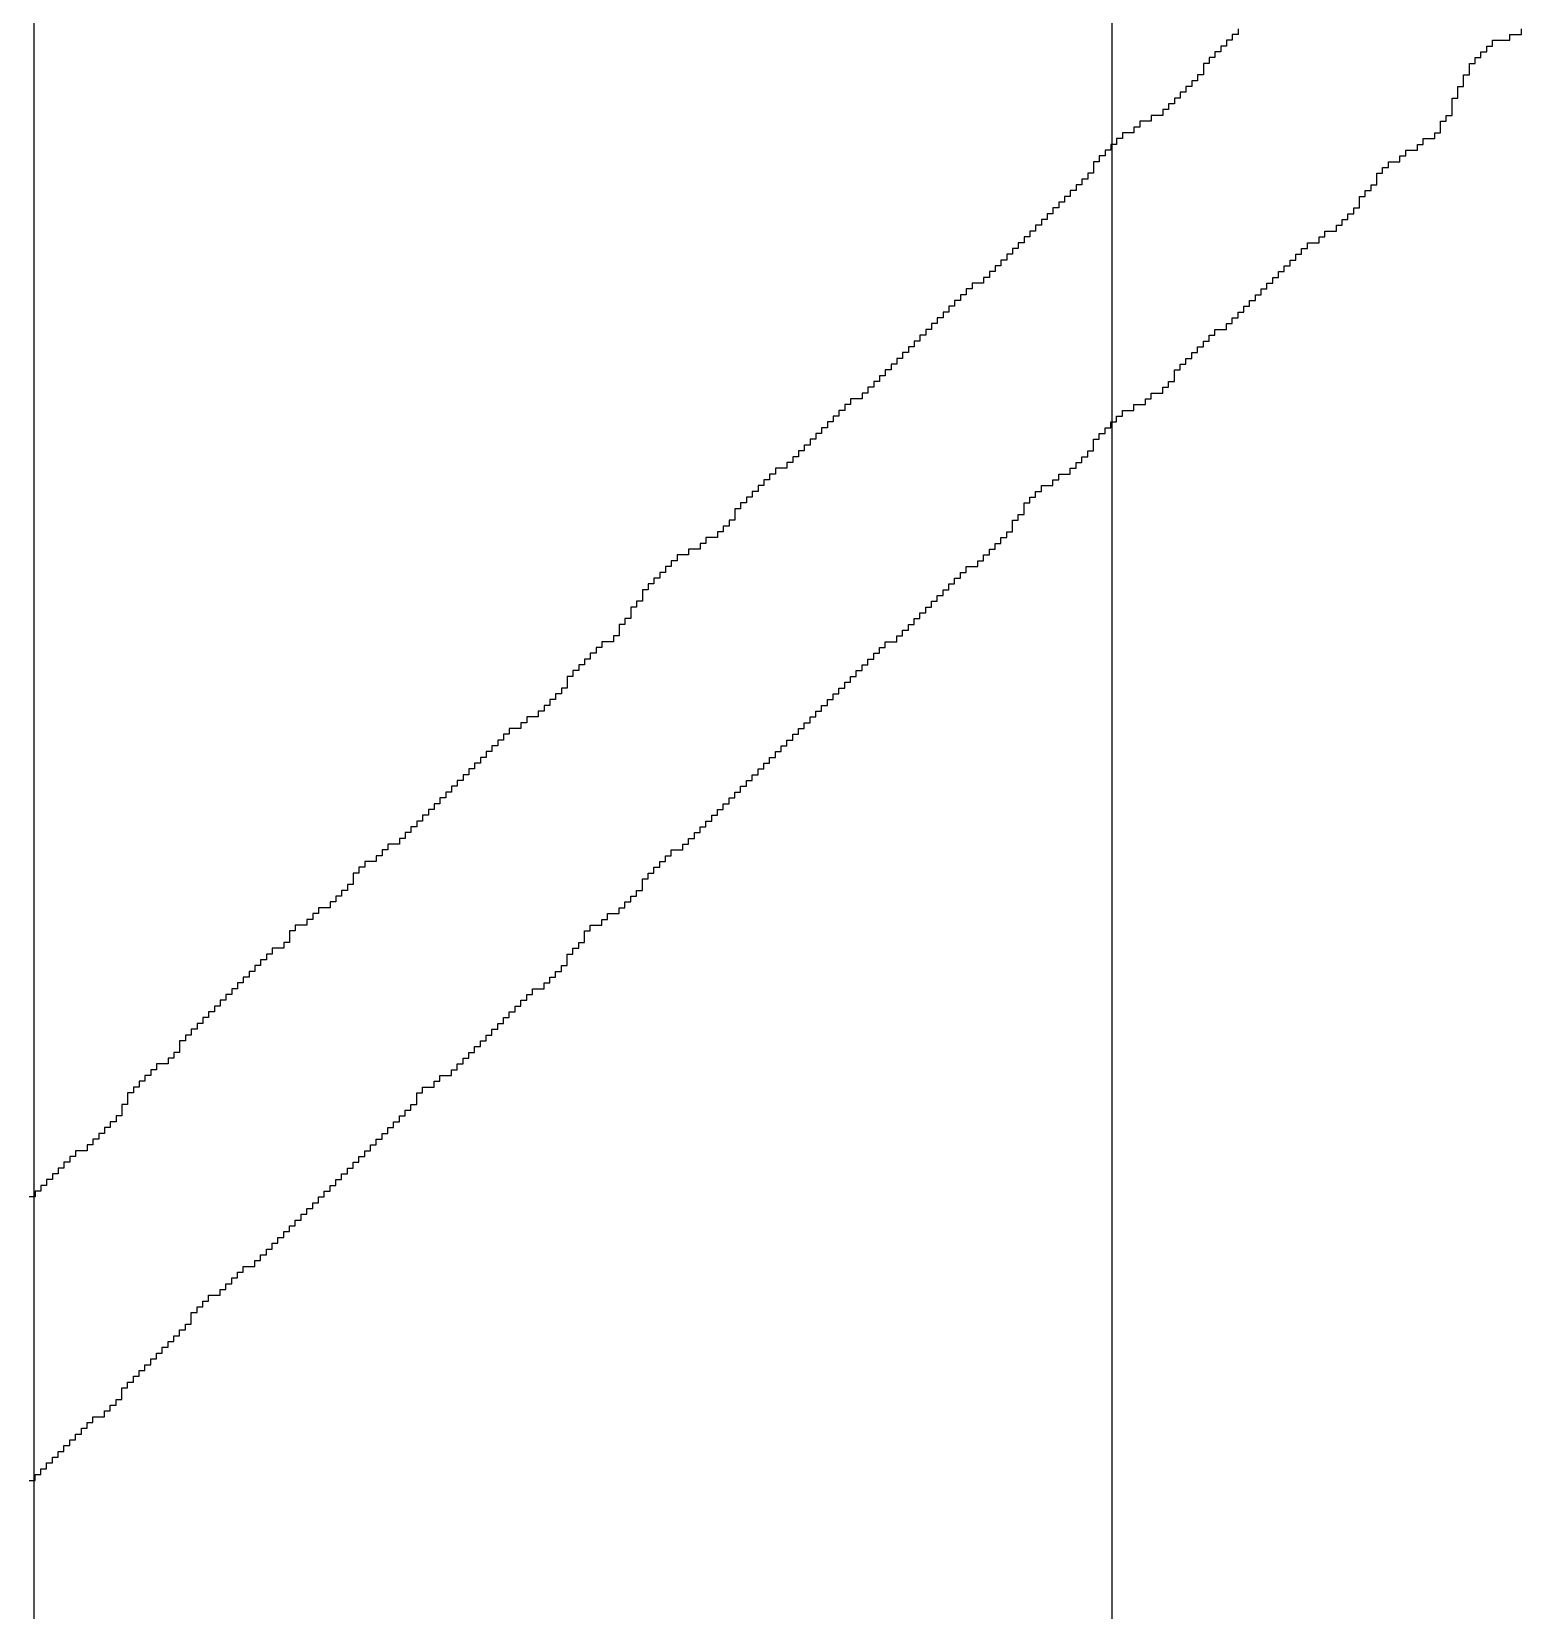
# Model space of a CAD drawing. Header units: millimetres. Extents: x 9.6 to 105, y 7.6 to 66.9.
# Drawn here: x 89.5336 to 89.8857, y 23.7922 to 24.1654 of the extents above; entities that cross this region are included whole.
import ezdxf

# ---------------------------------------------------------------- set-up
doc = ezdxf.new("R2010")
doc.units = ezdxf.units.MM
doc.layers.add('BottomOverlay', color=54, linetype='Continuous')
doc.layers.add('TopLayer', color=1, linetype='Continuous')

msp = doc.modelspace()

# ---------------------------------------------------------------- linework, layer by layer
at = {"layer": 'BottomOverlay'}
for p, q in [((89.81872, 24.1647), (89.81735, 24.1647)), ((89.81735, 24.1647), (89.81735, 24.16334)), ((89.81872, 24.16607), (89.81872, 24.1647)), ((89.88297, 24.16334), (89.88297, 24.1647)), ((89.88297, 24.1647), (89.8857, 24.1647)), ((89.8857, 24.1647), (89.8857, 24.16607)), ((89.81462, 24.1606), (89.81325, 24.1606)), ((89.81325, 24.1606), (89.81325, 24.15924)), ((89.81599, 24.16197), (89.81462, 24.16197)), ((89.81462, 24.16197), (89.81462, 24.1606)), ((89.81735, 24.16334), (89.81599, 24.16334)), ((89.81599, 24.16334), (89.81599, 24.16197)), ((89.87613, 24.15924), (89.87613, 24.1606)), ((89.87613, 24.1606), (89.8775, 24.1606)), ((89.8775, 24.1606), (89.8775, 24.16197)), ((89.8775, 24.16197), (89.87887, 24.16197)), ((89.87887, 24.16197), (89.87887, 24.16334)), ((89.87887, 24.16334), (89.88297, 24.16334)), ((89.81189, 24.15787), (89.81052, 24.15787)), ((89.81052, 24.15787), (89.81052, 24.1565)), ((89.81052, 24.1565), (89.81052, 24.15514)), ((89.81325, 24.15924), (89.81189, 24.15924)), ((89.81189, 24.15924), (89.81189, 24.15787)), ((89.8734, 24.1565), (89.8734, 24.15787)), ((89.8734, 24.15787), (89.87477, 24.15787)), ((89.8734, 24.15514), (89.8734, 24.1565)), ((89.87477, 24.15787), (89.87477, 24.15924)), ((89.87477, 24.15924), (89.87613, 24.15924)), ((89.80915, 24.15377), (89.80778, 24.15377)), ((89.80778, 24.15377), (89.80778, 24.1524)), ((89.81052, 24.15514), (89.80915, 24.15514)), ((89.80915, 24.15514), (89.80915, 24.15377)), ((89.87204, 24.15377), (89.87204, 24.15514)), ((89.87204, 24.15514), (89.8734, 24.15514)), ((89.87204, 24.1524), (89.87204, 24.15377)), ((89.80505, 24.14967), (89.80368, 24.14967)), ((89.80368, 24.14967), (89.80368, 24.1483)), ((89.80642, 24.15103), (89.80505, 24.15103)), ((89.80505, 24.15103), (89.80505, 24.14967)), ((89.80778, 24.1524), (89.80642, 24.1524)), ((89.80642, 24.1524), (89.80642, 24.15103)), ((89.8693, 24.1483), (89.8693, 24.14967)), ((89.8693, 24.14967), (89.87067, 24.14967)), ((89.87067, 24.15103), (89.87067, 24.1524)), ((89.87067, 24.1524), (89.87204, 24.1524)), ((89.87067, 24.14967), (89.87067, 24.15103)), ((89.80095, 24.14557), (89.79822, 24.14557)), ((89.79822, 24.14557), (89.79822, 24.1442)), ((89.80232, 24.14693), (89.80095, 24.14693)), ((89.80095, 24.14693), (89.80095, 24.14557)), ((89.80368, 24.1483), (89.80232, 24.1483)), ((89.80232, 24.1483), (89.80232, 24.14693)), ((89.86793, 24.1442), (89.86793, 24.14557)), ((89.86793, 24.14557), (89.8693, 24.14557)), ((89.8693, 24.14693), (89.8693, 24.1483)), ((89.8693, 24.14557), (89.8693, 24.14693)), ((89.79411, 24.14147), (89.79138, 24.14147)), ((89.79138, 24.14147), (89.79138, 24.1401)), ((89.79548, 24.14283), (89.79411, 24.14283)), ((89.79411, 24.14283), (89.79411, 24.14147)), ((89.79822, 24.1442), (89.79548, 24.1442)), ((89.79548, 24.1442), (89.79548, 24.14283)), ((89.8652, 24.1401), (89.8652, 24.14147)), ((89.8652, 24.14147), (89.86657, 24.14147)), ((89.86657, 24.14283), (89.86657, 24.1442)), ((89.86657, 24.1442), (89.86793, 24.1442)), ((89.86657, 24.14147), (89.86657, 24.14283)), ((89.79001, 24.13873), (89.78865, 24.13873)), ((89.78865, 24.13873), (89.78865, 24.13736)), ((89.79138, 24.1401), (89.79001, 24.1401)), ((89.79001, 24.1401), (89.79001, 24.13873)), ((89.8611, 24.13736), (89.8611, 24.13873)), ((89.8611, 24.13873), (89.86246, 24.13873)), ((89.86246, 24.13873), (89.86246, 24.1401)), ((89.86246, 24.1401), (89.8652, 24.1401)), ((89.78591, 24.13463), (89.78454, 24.13463)), ((89.78454, 24.13463), (89.78454, 24.13326)), ((89.78728, 24.136), (89.78591, 24.136)), ((89.78591, 24.136), (89.78591, 24.13463)), ((89.78865, 24.13736), (89.78728, 24.13736)), ((89.78728, 24.13736), (89.78728, 24.136)), ((89.85426, 24.13326), (89.85426, 24.13463)), ((89.85426, 24.13463), (89.857, 24.13463)), ((89.857, 24.13463), (89.857, 24.136)), ((89.857, 24.136), (89.85836, 24.136)), ((89.85836, 24.136), (89.85836, 24.13736)), ((89.85836, 24.13736), (89.8611, 24.13736)), ((89.78318, 24.13053), (89.78181, 24.13053)), ((89.78181, 24.13053), (89.78181, 24.12916)), ((89.78454, 24.13189), (89.78318, 24.13189)), ((89.78318, 24.13189), (89.78318, 24.13053)), ((89.78454, 24.13326), (89.78454, 24.13189)), ((89.85153, 24.13053), (89.85153, 24.13189)), ((89.85153, 24.13189), (89.8529, 24.13189)), ((89.85153, 24.12916), (89.85153, 24.13053)), ((89.8529, 24.13189), (89.8529, 24.13326)), ((89.8529, 24.13326), (89.85426, 24.13326)), ((89.77908, 24.12643), (89.77771, 24.12643)), ((89.77771, 24.12643), (89.77771, 24.12506)), ((89.78045, 24.1278), (89.77908, 24.1278)), ((89.77908, 24.1278), (89.77908, 24.12643)), ((89.78181, 24.12916), (89.78045, 24.12916)), ((89.78045, 24.12916), (89.78045, 24.1278)), ((89.84743, 24.12506), (89.84743, 24.12643)), ((89.84743, 24.12643), (89.84879, 24.12643)), ((89.84879, 24.12643), (89.84879, 24.1278)), ((89.84879, 24.1278), (89.85016, 24.1278)), ((89.85016, 24.1278), (89.85016, 24.12916)), ((89.85016, 24.12916), (89.85153, 24.12916)), ((89.77634, 24.12369), (89.77498, 24.12369)), ((89.77498, 24.12369), (89.77498, 24.12233)), ((89.77771, 24.12506), (89.77634, 24.12506)), ((89.77634, 24.12506), (89.77634, 24.12369)), ((89.84606, 24.12233), (89.84606, 24.12369)), ((89.84606, 24.12369), (89.84743, 24.12369)), ((89.84743, 24.12369), (89.84743, 24.12506)), ((89.77224, 24.11959), (89.77087, 24.11959)), ((89.77087, 24.11959), (89.77087, 24.11822)), ((89.77361, 24.12096), (89.77224, 24.12096)), ((89.77224, 24.12096), (89.77224, 24.11959)), ((89.77498, 24.12233), (89.77361, 24.12233)), ((89.77361, 24.12233), (89.77361, 24.12096)), ((89.84196, 24.11822), (89.84196, 24.11959)), ((89.84196, 24.11959), (89.84333, 24.11959)), ((89.84333, 24.11959), (89.84333, 24.12096)), ((89.84333, 24.12096), (89.84469, 24.12096)), ((89.84469, 24.12096), (89.84469, 24.12233)), ((89.84469, 24.12233), (89.84606, 24.12233)), ((89.76814, 24.11549), (89.76677, 24.11549)), ((89.76677, 24.11549), (89.76677, 24.11413)), ((89.76951, 24.11686), (89.76814, 24.11686)), ((89.76814, 24.11686), (89.76814, 24.11549)), ((89.77087, 24.11822), (89.76951, 24.11822)), ((89.76951, 24.11822), (89.76951, 24.11686)), ((89.83512, 24.11413), (89.83512, 24.11549)), ((89.83512, 24.11549), (89.83786, 24.11549)), ((89.83786, 24.11549), (89.83786, 24.11686)), ((89.83786, 24.11686), (89.83923, 24.11686)), ((89.83923, 24.11686), (89.83923, 24.11822)), ((89.83923, 24.11822), (89.84196, 24.11822)), ((89.76541, 24.11276), (89.76404, 24.11276)), ((89.76404, 24.11276), (89.76404, 24.11139)), ((89.76677, 24.11413), (89.76541, 24.11413)), ((89.76541, 24.11413), (89.76541, 24.11276)), ((89.83239, 24.11139), (89.83239, 24.11276)), ((89.83239, 24.11276), (89.83376, 24.11276)), ((89.83376, 24.11276), (89.83376, 24.11413)), ((89.83376, 24.11413), (89.83512, 24.11413)), ((89.76131, 24.10866), (89.75994, 24.10866)), ((89.75994, 24.10866), (89.75994, 24.10729)), ((89.76267, 24.11002), (89.76131, 24.11002)), ((89.76131, 24.11002), (89.76131, 24.10866)), ((89.76404, 24.11139), (89.76267, 24.11139)), ((89.76267, 24.11139), (89.76267, 24.11002)), ((89.82829, 24.10729), (89.82829, 24.10866)), ((89.82829, 24.10866), (89.82966, 24.10866)), ((89.82966, 24.10866), (89.82966, 24.11002)), ((89.82966, 24.11002), (89.83102, 24.11002)), ((89.83102, 24.11002), (89.83102, 24.11139)), ((89.83102, 24.11139), (89.83239, 24.11139)), ((89.75584, 24.10455), (89.75447, 24.10455)), ((89.75447, 24.10455), (89.75447, 24.10319)), ((89.75857, 24.10592), (89.75584, 24.10592)), ((89.75584, 24.10592), (89.75584, 24.10455)), ((89.75994, 24.10729), (89.75857, 24.10729)), ((89.75857, 24.10729), (89.75857, 24.10592)), ((89.82419, 24.10319), (89.82419, 24.10455)), ((89.82419, 24.10455), (89.82556, 24.10455)), ((89.82556, 24.10455), (89.82556, 24.10592)), ((89.82556, 24.10592), (89.82692, 24.10592)), ((89.82692, 24.10592), (89.82692, 24.10729)), ((89.82692, 24.10729), (89.82829, 24.10729)), ((89.75174, 24.10045), (89.75037, 24.10045)), ((89.75037, 24.10045), (89.75037, 24.09909)), ((89.7531, 24.10182), (89.75174, 24.10182)), ((89.75174, 24.10182), (89.75174, 24.10045)), ((89.75447, 24.10319), (89.7531, 24.10319)), ((89.7531, 24.10319), (89.7531, 24.10182)), ((89.82009, 24.09909), (89.82009, 24.10045)), ((89.82009, 24.10045), (89.82145, 24.10045)), ((89.82145, 24.10045), (89.82145, 24.10182)), ((89.82145, 24.10182), (89.82282, 24.10182)), ((89.82282, 24.10182), (89.82282, 24.10319)), ((89.82282, 24.10319), (89.82419, 24.10319)), ((89.749, 24.09772), (89.74764, 24.09772)), ((89.74764, 24.09772), (89.74764, 24.09635)), ((89.75037, 24.09909), (89.749, 24.09909)), ((89.749, 24.09909), (89.749, 24.09772)), ((89.81735, 24.09635), (89.81735, 24.09772)), ((89.81735, 24.09772), (89.81872, 24.09772)), ((89.81872, 24.09772), (89.81872, 24.09909)), ((89.81872, 24.09909), (89.82009, 24.09909)), ((89.7449, 24.09362), (89.74353, 24.09362)), ((89.74353, 24.09362), (89.74353, 24.09225)), ((89.74627, 24.09499), (89.7449, 24.09499)), ((89.7449, 24.09499), (89.7449, 24.09362)), ((89.74764, 24.09635), (89.74627, 24.09635)), ((89.74627, 24.09635), (89.74627, 24.09499)), ((89.81189, 24.09225), (89.81189, 24.09362)), ((89.81189, 24.09362), (89.81325, 24.09362)), ((89.81325, 24.09362), (89.81325, 24.09499)), ((89.81325, 24.09499), (89.81599, 24.09499)), ((89.81599, 24.09499), (89.81599, 24.09635)), ((89.81599, 24.09635), (89.81735, 24.09635)), ((89.7408, 24.08952), (89.73943, 24.08952)), ((89.73943, 24.08952), (89.73943, 24.08815)), ((89.74217, 24.09089), (89.7408, 24.09089)), ((89.7408, 24.09089), (89.7408, 24.08952)), ((89.74353, 24.09225), (89.74217, 24.09225)), ((89.74217, 24.09225), (89.74217, 24.09089)), ((89.80778, 24.08815), (89.80778, 24.08952)), ((89.80778, 24.08952), (89.80915, 24.08952)), ((89.80915, 24.08952), (89.80915, 24.09089)), ((89.80915, 24.09089), (89.81052, 24.09089)), ((89.81052, 24.09089), (89.81052, 24.09225)), ((89.81052, 24.09225), (89.81189, 24.09225)), ((89.7367, 24.08542), (89.73533, 24.08542)), ((89.73533, 24.08542), (89.73533, 24.08405)), ((89.73807, 24.08678), (89.7367, 24.08678)), ((89.7367, 24.08678), (89.7367, 24.08542)), ((89.73943, 24.08815), (89.73807, 24.08815)), ((89.73807, 24.08815), (89.73807, 24.08678)), ((89.80368, 24.08405), (89.80368, 24.08542)), ((89.80368, 24.08542), (89.80505, 24.08542)), ((89.80505, 24.08542), (89.80505, 24.08678)), ((89.80505, 24.08678), (89.80642, 24.08678)), ((89.80642, 24.08678), (89.80642, 24.08815)), ((89.80642, 24.08815), (89.80778, 24.08815)), ((89.73397, 24.08268), (89.7326, 24.08268)), ((89.7326, 24.08268), (89.7326, 24.08132)), ((89.73533, 24.08405), (89.73397, 24.08405)), ((89.73397, 24.08405), (89.73397, 24.08268)), ((89.80232, 24.08132), (89.80232, 24.08268)), ((89.80232, 24.08268), (89.80368, 24.08268)), ((89.80368, 24.08268), (89.80368, 24.08405)), ((89.72986, 24.07858), (89.72713, 24.07858)), ((89.72713, 24.07858), (89.72713, 24.07722)), ((89.73123, 24.07995), (89.72986, 24.07995)), ((89.72986, 24.07995), (89.72986, 24.07858)), ((89.7326, 24.08132), (89.73123, 24.08132)), ((89.73123, 24.08132), (89.73123, 24.07995)), ((89.79685, 24.07722), (89.79685, 24.07858)), ((89.79685, 24.07858), (89.79822, 24.07858)), ((89.79822, 24.07858), (89.79822, 24.07995)), ((89.79822, 24.07995), (89.80095, 24.07995)), ((89.80095, 24.07995), (89.80095, 24.08132)), ((89.80095, 24.08132), (89.80232, 24.08132)), ((89.7244, 24.07448), (89.72303, 24.07448)), ((89.72303, 24.07448), (89.72303, 24.07311)), ((89.72576, 24.07585), (89.7244, 24.07585)), ((89.7244, 24.07585), (89.7244, 24.07448)), ((89.72713, 24.07722), (89.72576, 24.07722)), ((89.72576, 24.07722), (89.72576, 24.07585)), ((89.79001, 24.07311), (89.79001, 24.07448)), ((89.79001, 24.07448), (89.79138, 24.07448)), ((89.79138, 24.07448), (89.79138, 24.07585)), ((89.79138, 24.07585), (89.79411, 24.07585)), ((89.79411, 24.07585), (89.79411, 24.07722)), ((89.79411, 24.07722), (89.79685, 24.07722)), ((89.72166, 24.07175), (89.7203, 24.07175)), ((89.7203, 24.07175), (89.7203, 24.07038)), ((89.72303, 24.07311), (89.72166, 24.07311)), ((89.72166, 24.07311), (89.72166, 24.07175)), ((89.78728, 24.07038), (89.78728, 24.07175)), ((89.78728, 24.07175), (89.78865, 24.07175)), ((89.78865, 24.07175), (89.78865, 24.07311)), ((89.78865, 24.07311), (89.79001, 24.07311)), ((89.71756, 24.06765), (89.71619, 24.06765)), ((89.71619, 24.06765), (89.71619, 24.06628)), ((89.71893, 24.06901), (89.71756, 24.06901)), ((89.71756, 24.06901), (89.71756, 24.06765)), ((89.7203, 24.07038), (89.71893, 24.07038)), ((89.71893, 24.07038), (89.71893, 24.06901)), ((89.78454, 24.06765), (89.78454, 24.06901)), ((89.78454, 24.06901), (89.78591, 24.06901)), ((89.78454, 24.06628), (89.78454, 24.06765)), ((89.78591, 24.06901), (89.78591, 24.07038)), ((89.78591, 24.07038), (89.78728, 24.07038)), ((89.71346, 24.06355), (89.71209, 24.06355)), ((89.71209, 24.06355), (89.71209, 24.06218)), ((89.71483, 24.06491), (89.71346, 24.06491)), ((89.71346, 24.06491), (89.71346, 24.06355)), ((89.71619, 24.06628), (89.71483, 24.06628)), ((89.71483, 24.06628), (89.71483, 24.06491)), ((89.78045, 24.06218), (89.78045, 24.06355)), ((89.78045, 24.06355), (89.78181, 24.06355)), ((89.78181, 24.06355), (89.78181, 24.06491)), ((89.78181, 24.06491), (89.78318, 24.06491)), ((89.78318, 24.06491), (89.78318, 24.06628)), ((89.78318, 24.06628), (89.78454, 24.06628)), ((89.70799, 24.05944), (89.70663, 24.05944)), ((89.70663, 24.05944), (89.70663, 24.05808)), ((89.70936, 24.06081), (89.70799, 24.06081)), ((89.70799, 24.06081), (89.70799, 24.05944)), ((89.71209, 24.06218), (89.70936, 24.06218)), ((89.70936, 24.06218), (89.70936, 24.06081)), ((89.77498, 24.05808), (89.77498, 24.05944)), ((89.77498, 24.05944), (89.77634, 24.05944)), ((89.77634, 24.05944), (89.77634, 24.06081)), ((89.77634, 24.06081), (89.77908, 24.06081)), ((89.77908, 24.06081), (89.77908, 24.06218)), ((89.77908, 24.06218), (89.78045, 24.06218)), ((89.70526, 24.05671), (89.70389, 24.05671)), ((89.70389, 24.05671), (89.70389, 24.05534)), ((89.70663, 24.05808), (89.70526, 24.05808)), ((89.70526, 24.05808), (89.70526, 24.05671)), ((89.77087, 24.05534), (89.77087, 24.05671)), ((89.77087, 24.05671), (89.77224, 24.05671)), ((89.77224, 24.05671), (89.77224, 24.05808)), ((89.77224, 24.05808), (89.77498, 24.05808)), ((89.70116, 24.05261), (89.69979, 24.05261)), ((89.69979, 24.05261), (89.69979, 24.05124)), ((89.70252, 24.05398), (89.70116, 24.05398)), ((89.70116, 24.05398), (89.70116, 24.05261)), ((89.70389, 24.05534), (89.70252, 24.05534)), ((89.70252, 24.05534), (89.70252, 24.05398)), ((89.76814, 24.05261), (89.76814, 24.05398)), ((89.76814, 24.05398), (89.76951, 24.05398)), ((89.76814, 24.05124), (89.76814, 24.05261)), ((89.76951, 24.05398), (89.76951, 24.05534)), ((89.76951, 24.05534), (89.77087, 24.05534)), ((89.69842, 24.04851), (89.69706, 24.04851)), ((89.69706, 24.04851), (89.69706, 24.04714)), ((89.69979, 24.04988), (89.69842, 24.04988)), ((89.69842, 24.04988), (89.69842, 24.04851)), ((89.69979, 24.05124), (89.69979, 24.04988)), ((89.76541, 24.04851), (89.76541, 24.04988)), ((89.76541, 24.04988), (89.76677, 24.04988)), ((89.76541, 24.04714), (89.76541, 24.04851)), ((89.76677, 24.04988), (89.76677, 24.05124)), ((89.76677, 24.05124), (89.76814, 24.05124)), ((89.69295, 24.04441), (89.69159, 24.04441)), ((89.69159, 24.04441), (89.69159, 24.04304)), ((89.69569, 24.04577), (89.69295, 24.04577)), ((89.69295, 24.04577), (89.69295, 24.04441)), ((89.69706, 24.04714), (89.69569, 24.04714)), ((89.69569, 24.04714), (89.69569, 24.04577)), ((89.76131, 24.04304), (89.76131, 24.04441)), ((89.76131, 24.04441), (89.76267, 24.04441)), ((89.76267, 24.04441), (89.76267, 24.04577)), ((89.76267, 24.04577), (89.76404, 24.04577)), ((89.76404, 24.04577), (89.76404, 24.04714)), ((89.76404, 24.04714), (89.76541, 24.04714)), ((89.68885, 24.04167), (89.68612, 24.04167)), ((89.68612, 24.04167), (89.68612, 24.0403)), ((89.69159, 24.04304), (89.68885, 24.04304)), ((89.68885, 24.04304), (89.68885, 24.04167)), ((89.75857, 24.0403), (89.75857, 24.04167)), ((89.75857, 24.04167), (89.75994, 24.04167)), ((89.75994, 24.04167), (89.75994, 24.04304)), ((89.75994, 24.04304), (89.76131, 24.04304)), ((89.68339, 24.03757), (89.68202, 24.03757)), ((89.68202, 24.03757), (89.68202, 24.03621)), ((89.68475, 24.03894), (89.68339, 24.03894)), ((89.68339, 24.03894), (89.68339, 24.03757)), ((89.68612, 24.0403), (89.68475, 24.0403)), ((89.68475, 24.0403), (89.68475, 24.03894)), ((89.7531, 24.03621), (89.7531, 24.03757)), ((89.7531, 24.03757), (89.75447, 24.03757)), ((89.75447, 24.03757), (89.75447, 24.03894)), ((89.75447, 24.03894), (89.7572, 24.03894)), ((89.7572, 24.03894), (89.7572, 24.0403)), ((89.7572, 24.0403), (89.75857, 24.0403)), ((89.67928, 24.03347), (89.67792, 24.03347)), ((89.67792, 24.03347), (89.67792, 24.0321)), ((89.68065, 24.03484), (89.67928, 24.03484)), ((89.67928, 24.03484), (89.67928, 24.03347)), ((89.68202, 24.03621), (89.68065, 24.03621)), ((89.68065, 24.03621), (89.68065, 24.03484)), ((89.749, 24.0321), (89.749, 24.03347)), ((89.749, 24.03347), (89.75037, 24.03347)), ((89.75037, 24.03347), (89.75037, 24.03484)), ((89.75037, 24.03484), (89.75174, 24.03484)), ((89.75174, 24.03484), (89.75174, 24.03621)), ((89.75174, 24.03621), (89.7531, 24.03621)), ((89.67655, 24.02937), (89.67519, 24.02937)), ((89.67519, 24.02937), (89.67519, 24.028)), ((89.67792, 24.03074), (89.67655, 24.03074)), ((89.67655, 24.03074), (89.67655, 24.02937)), ((89.67792, 24.0321), (89.67792, 24.03074)), ((89.7449, 24.028), (89.7449, 24.02937)), ((89.7449, 24.02937), (89.74627, 24.02937)), ((89.74627, 24.02937), (89.74627, 24.03074)), ((89.74627, 24.03074), (89.74764, 24.03074)), ((89.74764, 24.03074), (89.74764, 24.0321)), ((89.74764, 24.0321), (89.749, 24.0321)), ((89.67519, 24.02663), (89.67382, 24.02663)), ((89.67382, 24.02663), (89.67382, 24.02527)), ((89.67519, 24.028), (89.67519, 24.02663)), ((89.74217, 24.02527), (89.74217, 24.02663)), ((89.74217, 24.02663), (89.74353, 24.02663)), ((89.74353, 24.02663), (89.74353, 24.028)), ((89.74353, 24.028), (89.7449, 24.028)), ((89.67245, 24.02254), (89.67108, 24.02254)), ((89.67108, 24.02254), (89.67108, 24.02117)), ((89.67382, 24.02527), (89.67245, 24.02527)), ((89.67245, 24.02527), (89.67245, 24.0239)), ((89.67245, 24.0239), (89.67245, 24.02254)), ((89.73807, 24.02117), (89.73807, 24.02254)), ((89.73807, 24.02254), (89.73943, 24.02254)), ((89.73943, 24.02254), (89.73943, 24.0239)), ((89.73943, 24.0239), (89.7408, 24.0239)), ((89.7408, 24.0239), (89.7408, 24.02527)), ((89.7408, 24.02527), (89.74217, 24.02527)), ((89.66698, 24.01843), (89.66561, 24.01843)), ((89.66561, 24.01843), (89.66561, 24.01707)), ((89.66835, 24.0198), (89.66698, 24.0198)), ((89.66698, 24.0198), (89.66698, 24.01843)), ((89.67108, 24.02117), (89.66835, 24.02117)), ((89.66835, 24.02117), (89.66835, 24.0198)), ((89.7326, 24.01707), (89.7326, 24.01843)), ((89.7326, 24.01843), (89.73397, 24.01843)), ((89.73397, 24.01843), (89.73397, 24.0198)), ((89.73397, 24.0198), (89.73533, 24.0198)), ((89.73533, 24.0198), (89.73533, 24.02117)), ((89.73533, 24.02117), (89.73807, 24.02117)), ((89.66425, 24.0157), (89.66288, 24.0157)), ((89.66288, 24.0157), (89.66288, 24.01433)), ((89.66561, 24.01707), (89.66425, 24.01707)), ((89.66425, 24.01707), (89.66425, 24.0157)), ((89.72986, 24.01433), (89.72986, 24.0157)), ((89.72986, 24.0157), (89.73123, 24.0157)), ((89.73123, 24.0157), (89.73123, 24.01707)), ((89.73123, 24.01707), (89.7326, 24.01707)), ((89.66151, 24.01296), (89.66015, 24.01296)), ((89.66015, 24.01296), (89.66015, 24.0116)), ((89.66015, 24.0116), (89.66015, 24.01023)), ((89.66288, 24.01433), (89.66151, 24.01433)), ((89.66151, 24.01433), (89.66151, 24.01296)), ((89.72576, 24.01023), (89.72576, 24.0116)), ((89.72576, 24.0116), (89.72713, 24.0116)), ((89.72713, 24.0116), (89.72713, 24.01296)), ((89.72713, 24.01296), (89.7285, 24.01296)), ((89.7285, 24.01296), (89.7285, 24.01433)), ((89.7285, 24.01433), (89.72986, 24.01433)), ((89.65741, 24.0075), (89.65605, 24.0075)), ((89.65605, 24.0075), (89.65605, 24.00613)), ((89.65878, 24.00886), (89.65741, 24.00886)), ((89.65741, 24.00886), (89.65741, 24.0075)), ((89.66015, 24.01023), (89.65878, 24.01023)), ((89.65878, 24.01023), (89.65878, 24.00886)), ((89.72166, 24.00613), (89.72166, 24.0075)), ((89.72166, 24.0075), (89.72303, 24.0075)), ((89.72303, 24.0075), (89.72303, 24.00886)), ((89.72303, 24.00886), (89.7244, 24.00886)), ((89.7244, 24.00886), (89.7244, 24.01023)), ((89.7244, 24.01023), (89.72576, 24.01023)), ((89.65331, 24.0034), (89.65058, 24.0034)), ((89.65058, 24.0034), (89.65058, 24.00203)), ((89.65468, 24.00476), (89.65331, 24.00476)), ((89.65331, 24.00476), (89.65331, 24.0034)), ((89.65605, 24.00613), (89.65468, 24.00613)), ((89.65468, 24.00613), (89.65468, 24.00476)), ((89.71756, 24.00203), (89.71756, 24.0034)), ((89.71756, 24.0034), (89.71893, 24.0034)), ((89.71893, 24.0034), (89.71893, 24.00476)), ((89.71893, 24.00476), (89.7203, 24.00476)), ((89.7203, 24.00476), (89.7203, 24.00613)), ((89.7203, 24.00613), (89.72166, 24.00613)), ((89.64921, 24.00066), (89.64648, 24.00066)), ((89.64648, 24.00066), (89.64648, 23.9993)), ((89.65058, 24.00203), (89.64921, 24.00203)), ((89.64921, 24.00203), (89.64921, 24.00066)), ((89.71483, 23.9993), (89.71483, 24.00066)), ((89.71483, 24.00066), (89.71619, 24.00066)), ((89.71619, 24.00066), (89.71619, 24.00203)), ((89.71619, 24.00203), (89.71756, 24.00203)), ((89.64374, 23.99656), (89.64238, 23.99656)), ((89.64238, 23.99656), (89.64238, 23.99519)), ((89.64511, 23.99793), (89.64374, 23.99793)), ((89.64374, 23.99793), (89.64374, 23.99656)), ((89.64648, 23.9993), (89.64511, 23.9993)), ((89.64511, 23.9993), (89.64511, 23.99793)), ((89.71073, 23.99519), (89.71073, 23.99656)), ((89.71073, 23.99656), (89.71209, 23.99656)), ((89.71209, 23.99656), (89.71209, 23.99793)), ((89.71209, 23.99793), (89.71346, 23.99793)), ((89.71346, 23.99793), (89.71346, 23.9993)), ((89.71346, 23.9993), (89.71483, 23.9993)), ((89.63964, 23.99246), (89.63827, 23.99246)), ((89.63827, 23.99246), (89.63827, 23.99109)), ((89.64101, 23.99383), (89.63964, 23.99383)), ((89.63964, 23.99383), (89.63964, 23.99246)), ((89.64238, 23.99519), (89.64101, 23.99519)), ((89.64101, 23.99519), (89.64101, 23.99383)), ((89.70663, 23.99109), (89.70663, 23.99246)), ((89.70663, 23.99246), (89.70799, 23.99246)), ((89.70799, 23.99246), (89.70799, 23.99383)), ((89.70799, 23.99383), (89.70936, 23.99383)), ((89.70936, 23.99383), (89.70936, 23.99519)), ((89.70936, 23.99519), (89.71073, 23.99519)), ((89.63554, 23.98836), (89.63417, 23.98836)), ((89.63417, 23.98836), (89.63417, 23.98699)), ((89.63691, 23.98973), (89.63554, 23.98973)), ((89.63554, 23.98973), (89.63554, 23.98836)), ((89.63827, 23.99109), (89.63691, 23.99109)), ((89.63691, 23.99109), (89.63691, 23.98973)), ((89.70252, 23.98699), (89.70252, 23.98836)), ((89.70252, 23.98836), (89.70389, 23.98836)), ((89.70389, 23.98836), (89.70389, 23.98973)), ((89.70389, 23.98973), (89.70526, 23.98973)), ((89.70526, 23.98973), (89.70526, 23.99109)), ((89.70526, 23.99109), (89.70663, 23.99109)), ((89.63281, 23.98563), (89.63144, 23.98563)), ((89.63144, 23.98563), (89.63144, 23.98426)), ((89.63417, 23.98699), (89.63281, 23.98699)), ((89.63281, 23.98699), (89.63281, 23.98563)), ((89.69979, 23.98426), (89.69979, 23.98563)), ((89.69979, 23.98563), (89.70116, 23.98563)), ((89.70116, 23.98563), (89.70116, 23.98699)), ((89.70116, 23.98699), (89.70252, 23.98699)), ((89.62871, 23.98152), (89.62734, 23.98152)), ((89.62734, 23.98152), (89.62734, 23.98016)), ((89.63007, 23.98289), (89.62871, 23.98289)), ((89.62871, 23.98289), (89.62871, 23.98152)), ((89.63144, 23.98426), (89.63007, 23.98426)), ((89.63007, 23.98426), (89.63007, 23.98289)), ((89.69569, 23.98016), (89.69569, 23.98152)), ((89.69569, 23.98152), (89.69706, 23.98152)), ((89.69706, 23.98152), (89.69706, 23.98289)), ((89.69706, 23.98289), (89.69842, 23.98289)), ((89.69842, 23.98289), (89.69842, 23.98426)), ((89.69842, 23.98426), (89.69979, 23.98426)), ((89.6246, 23.97742), (89.62324, 23.97742)), ((89.62324, 23.97742), (89.62324, 23.97606)), ((89.62597, 23.97879), (89.6246, 23.97879)), ((89.6246, 23.97879), (89.6246, 23.97742)), ((89.62734, 23.98016), (89.62597, 23.98016)), ((89.62597, 23.98016), (89.62597, 23.97879)), ((89.69159, 23.97606), (89.69159, 23.97742)), ((89.69159, 23.97742), (89.69295, 23.97742)), ((89.69295, 23.97742), (89.69295, 23.97879)), ((89.69295, 23.97879), (89.69432, 23.97879)), ((89.69432, 23.97879), (89.69432, 23.98016)), ((89.69432, 23.98016), (89.69569, 23.98016)), ((89.62187, 23.97469), (89.6205, 23.97469)), ((89.6205, 23.97469), (89.6205, 23.97332)), ((89.62324, 23.97606), (89.62187, 23.97606)), ((89.62187, 23.97606), (89.62187, 23.97469)), ((89.68885, 23.97332), (89.68885, 23.97469)), ((89.68885, 23.97469), (89.69022, 23.97469)), ((89.69022, 23.97469), (89.69022, 23.97606)), ((89.69022, 23.97606), (89.69159, 23.97606)), ((89.6164, 23.97059), (89.61504, 23.97059)), ((89.61504, 23.97059), (89.61504, 23.96922)), ((89.61777, 23.97196), (89.6164, 23.97196)), ((89.6164, 23.97196), (89.6164, 23.97059)), ((89.6205, 23.97332), (89.61777, 23.97332)), ((89.61777, 23.97332), (89.61777, 23.97196)), ((89.68339, 23.96922), (89.68339, 23.97059)), ((89.68339, 23.97059), (89.68475, 23.97059)), ((89.68475, 23.97059), (89.68475, 23.97196)), ((89.68475, 23.97196), (89.68749, 23.97196)), ((89.68749, 23.97196), (89.68749, 23.97332)), ((89.68749, 23.97332), (89.68885, 23.97332)), ((89.61093, 23.96649), (89.60957, 23.96649)), ((89.60957, 23.96649), (89.60957, 23.96512)), ((89.6123, 23.96785), (89.61093, 23.96785)), ((89.61093, 23.96785), (89.61093, 23.96649)), ((89.61504, 23.96922), (89.6123, 23.96922)), ((89.6123, 23.96922), (89.6123, 23.96785)), ((89.67928, 23.96512), (89.67928, 23.96649)), ((89.67928, 23.96649), (89.68065, 23.96649)), ((89.68065, 23.96649), (89.68065, 23.96785)), ((89.68065, 23.96785), (89.68202, 23.96785)), ((89.68202, 23.96785), (89.68202, 23.96922)), ((89.68202, 23.96922), (89.68339, 23.96922)), ((89.6082, 23.96239), (89.60683, 23.96239)), ((89.60683, 23.96239), (89.60683, 23.96102)), ((89.60957, 23.96375), (89.6082, 23.96375)), ((89.6082, 23.96375), (89.6082, 23.96239)), ((89.60957, 23.96512), (89.60957, 23.96375)), ((89.67655, 23.96102), (89.67655, 23.96239)), ((89.67655, 23.96239), (89.67792, 23.96239)), ((89.67792, 23.96375), (89.67792, 23.96512)), ((89.67792, 23.96512), (89.67928, 23.96512)), ((89.67792, 23.96239), (89.67792, 23.96375)), ((89.60547, 23.95965), (89.6041, 23.95965)), ((89.6041, 23.95965), (89.6041, 23.95829)), ((89.60683, 23.96102), (89.60547, 23.96102)), ((89.60547, 23.96102), (89.60547, 23.95965)), ((89.67382, 23.95829), (89.67382, 23.95965)), ((89.67382, 23.95965), (89.67519, 23.95965)), ((89.67519, 23.95965), (89.67519, 23.96102)), ((89.67519, 23.96102), (89.67655, 23.96102)), ((89.6, 23.95555), (89.59863, 23.95555)), ((89.59863, 23.95555), (89.59863, 23.95418)), ((89.60137, 23.95692), (89.6, 23.95692)), ((89.6, 23.95692), (89.6, 23.95555)), ((89.6041, 23.95829), (89.60137, 23.95829)), ((89.60137, 23.95829), (89.60137, 23.95692)), ((89.66835, 23.95418), (89.66835, 23.95555)), ((89.66835, 23.95555), (89.66972, 23.95555)), ((89.66972, 23.95555), (89.66972, 23.95692)), ((89.66972, 23.95692), (89.67245, 23.95692)), ((89.67245, 23.95692), (89.67245, 23.95829)), ((89.67245, 23.95829), (89.67382, 23.95829)), ((89.5959, 23.95282), (89.59453, 23.95282)), ((89.59453, 23.95282), (89.59453, 23.95145)), ((89.59453, 23.95145), (89.59453, 23.95008)), ((89.59863, 23.95418), (89.5959, 23.95418)), ((89.5959, 23.95418), (89.5959, 23.95282)), ((89.66425, 23.95145), (89.66425, 23.95282)), ((89.66425, 23.95282), (89.66561, 23.95282)), ((89.66425, 23.95008), (89.66425, 23.95145)), ((89.66561, 23.95282), (89.66561, 23.95418)), ((89.66561, 23.95418), (89.66835, 23.95418)), ((89.59043, 23.94735), (89.58906, 23.94735)), ((89.58906, 23.94735), (89.58906, 23.94598)), ((89.59316, 23.94872), (89.59043, 23.94872)), ((89.59043, 23.94872), (89.59043, 23.94735)), ((89.59453, 23.95008), (89.59316, 23.95008)), ((89.59316, 23.95008), (89.59316, 23.94872)), ((89.66015, 23.94598), (89.66015, 23.94735)), ((89.66015, 23.94735), (89.66151, 23.94735)), ((89.66151, 23.94735), (89.66151, 23.94872)), ((89.66151, 23.94872), (89.66288, 23.94872)), ((89.66288, 23.94872), (89.66288, 23.95008)), ((89.66288, 23.95008), (89.66425, 23.95008)), ((89.58769, 23.94462), (89.58633, 23.94462)), ((89.58633, 23.94462), (89.58633, 23.94325)), ((89.58906, 23.94598), (89.58769, 23.94598)), ((89.58769, 23.94598), (89.58769, 23.94462)), ((89.65878, 23.94325), (89.65878, 23.94462)), ((89.65878, 23.94462), (89.66015, 23.94462)), ((89.66015, 23.94462), (89.66015, 23.94598)), ((89.5836, 23.94051), (89.58223, 23.94051)), ((89.58223, 23.94051), (89.58223, 23.93915)), ((89.58496, 23.94188), (89.5836, 23.94188)), ((89.5836, 23.94188), (89.5836, 23.94051)), ((89.58633, 23.94325), (89.58496, 23.94325)), ((89.58496, 23.94325), (89.58496, 23.94188)), ((89.65468, 23.93915), (89.65468, 23.94051)), ((89.65468, 23.94051), (89.65605, 23.94051)), ((89.65605, 23.94051), (89.65605, 23.94188)), ((89.65605, 23.94188), (89.65741, 23.94188)), ((89.65741, 23.94188), (89.65741, 23.94325)), ((89.65741, 23.94325), (89.65878, 23.94325)), ((89.57949, 23.93641), (89.57813, 23.93641)), ((89.57813, 23.93641), (89.57813, 23.93504)), ((89.58086, 23.93778), (89.57949, 23.93778)), ((89.57949, 23.93778), (89.57949, 23.93641)), ((89.58223, 23.93915), (89.58086, 23.93915)), ((89.58086, 23.93915), (89.58086, 23.93778)), ((89.64921, 23.93504), (89.64921, 23.93641)), ((89.64921, 23.93641), (89.65058, 23.93641)), ((89.65058, 23.93641), (89.65058, 23.93778)), ((89.65058, 23.93778), (89.65194, 23.93778)), ((89.65194, 23.93778), (89.65194, 23.93915)), ((89.65194, 23.93915), (89.65468, 23.93915)), ((89.57676, 23.93368), (89.57539, 23.93368)), ((89.57539, 23.93368), (89.57539, 23.93231)), ((89.57813, 23.93504), (89.57676, 23.93504)), ((89.57676, 23.93504), (89.57676, 23.93368)), ((89.64648, 23.93231), (89.64648, 23.93368)), ((89.64648, 23.93368), (89.64784, 23.93368)), ((89.64784, 23.93368), (89.64784, 23.93504)), ((89.64784, 23.93504), (89.64921, 23.93504)), ((89.57266, 23.92958), (89.57129, 23.92958)), ((89.57129, 23.92958), (89.57129, 23.92821)), ((89.57402, 23.93095), (89.57266, 23.93095)), ((89.57266, 23.93095), (89.57266, 23.92958)), ((89.57539, 23.93231), (89.57402, 23.93231)), ((89.57402, 23.93231), (89.57402, 23.93095)), ((89.64238, 23.92821), (89.64238, 23.92958)), ((89.64238, 23.92958), (89.64374, 23.92958)), ((89.64374, 23.92958), (89.64374, 23.93095)), ((89.64374, 23.93095), (89.64511, 23.93095)), ((89.64511, 23.93095), (89.64511, 23.93231)), ((89.64511, 23.93231), (89.64648, 23.93231)), ((89.56992, 23.92684), (89.56856, 23.92684)), ((89.56856, 23.92684), (89.56856, 23.92548)), ((89.56856, 23.92548), (89.56856, 23.92411)), ((89.57129, 23.92821), (89.56992, 23.92821)), ((89.56992, 23.92821), (89.56992, 23.92684)), ((89.63827, 23.92411), (89.63827, 23.92548)), ((89.63827, 23.92548), (89.63964, 23.92548)), ((89.63964, 23.92548), (89.63964, 23.92684)), ((89.63964, 23.92684), (89.64101, 23.92684)), ((89.64101, 23.92684), (89.64101, 23.92821)), ((89.64101, 23.92821), (89.64238, 23.92821)), ((89.56582, 23.92137), (89.56309, 23.92137)), ((89.56309, 23.92137), (89.56309, 23.92001)), ((89.56719, 23.92274), (89.56582, 23.92274)), ((89.56582, 23.92274), (89.56582, 23.92137)), ((89.56856, 23.92411), (89.56719, 23.92411)), ((89.56719, 23.92411), (89.56719, 23.92274)), ((89.63417, 23.92001), (89.63417, 23.92137)), ((89.63417, 23.92137), (89.63554, 23.92137)), ((89.63554, 23.92137), (89.63554, 23.92274)), ((89.63554, 23.92274), (89.63691, 23.92274)), ((89.63691, 23.92274), (89.63691, 23.92411)), ((89.63691, 23.92411), (89.63827, 23.92411)), ((89.56172, 23.91864), (89.56035, 23.91864)), ((89.56035, 23.91864), (89.56035, 23.91728)), ((89.56309, 23.92001), (89.56172, 23.92001)), ((89.56172, 23.92001), (89.56172, 23.91864)), ((89.63007, 23.91728), (89.63007, 23.91864)), ((89.63007, 23.91864), (89.63281, 23.91864)), ((89.63281, 23.91864), (89.63281, 23.92001)), ((89.63281, 23.92001), (89.63417, 23.92001)), ((89.55762, 23.91454), (89.55625, 23.91454)), ((89.55625, 23.91454), (89.55625, 23.91317)), ((89.55899, 23.91591), (89.55762, 23.91591)), ((89.55762, 23.91591), (89.55762, 23.91454)), ((89.56035, 23.91728), (89.55899, 23.91728)), ((89.55899, 23.91728), (89.55899, 23.91591)), ((89.6246, 23.91317), (89.6246, 23.91454)), ((89.6246, 23.91454), (89.62597, 23.91454)), ((89.62597, 23.91454), (89.62597, 23.91591)), ((89.62597, 23.91591), (89.62871, 23.91591)), ((89.62871, 23.91591), (89.62871, 23.91728)), ((89.62871, 23.91728), (89.63007, 23.91728)), ((89.55625, 23.91181), (89.55489, 23.91181)), ((89.55489, 23.91181), (89.55489, 23.91044)), ((89.55489, 23.91044), (89.55489, 23.90907)), ((89.55625, 23.91317), (89.55625, 23.91181)), ((89.62187, 23.90907), (89.62187, 23.91044)), ((89.62187, 23.91044), (89.62324, 23.91044)), ((89.62324, 23.91044), (89.62324, 23.91181)), ((89.62324, 23.91181), (89.6246, 23.91181)), ((89.6246, 23.91181), (89.6246, 23.91317)), ((89.55215, 23.90634), (89.55079, 23.90634)), ((89.55079, 23.90634), (89.55079, 23.90497)), ((89.55352, 23.9077), (89.55215, 23.9077)), ((89.55215, 23.9077), (89.55215, 23.90634)), ((89.55489, 23.90907), (89.55352, 23.90907)), ((89.55352, 23.90907), (89.55352, 23.9077)), ((89.61777, 23.90497), (89.61777, 23.90634)), ((89.61777, 23.90634), (89.61914, 23.90634)), ((89.61914, 23.90634), (89.61914, 23.9077)), ((89.61914, 23.9077), (89.6205, 23.9077)), ((89.6205, 23.9077), (89.6205, 23.90907)), ((89.6205, 23.90907), (89.62187, 23.90907)), ((89.54942, 23.9036), (89.54805, 23.9036)), ((89.54805, 23.9036), (89.54805, 23.90224)), ((89.55079, 23.90497), (89.54942, 23.90497)), ((89.54942, 23.90497), (89.54942, 23.9036)), ((89.61504, 23.90224), (89.61504, 23.9036)), ((89.61504, 23.9036), (89.6164, 23.9036)), ((89.6164, 23.9036), (89.6164, 23.90497)), ((89.6164, 23.90497), (89.61777, 23.90497)), ((89.54395, 23.8995), (89.54258, 23.8995)), ((89.54258, 23.8995), (89.54258, 23.89814)), ((89.54668, 23.90087), (89.54395, 23.90087)), ((89.54395, 23.90087), (89.54395, 23.8995)), ((89.54805, 23.90224), (89.54668, 23.90224)), ((89.54668, 23.90224), (89.54668, 23.90087)), ((89.61093, 23.89814), (89.61093, 23.8995)), ((89.61093, 23.8995), (89.6123, 23.8995)), ((89.6123, 23.8995), (89.6123, 23.90087)), ((89.6123, 23.90087), (89.61367, 23.90087)), ((89.61367, 23.90087), (89.61367, 23.90224)), ((89.61367, 23.90224), (89.61504, 23.90224)), ((89.53985, 23.8954), (89.53848, 23.8954)), ((89.53848, 23.8954), (89.53848, 23.89404)), ((89.54122, 23.89677), (89.53985, 23.89677)), ((89.53985, 23.89677), (89.53985, 23.8954)), ((89.54258, 23.89814), (89.54122, 23.89814)), ((89.54122, 23.89814), (89.54122, 23.89677)), ((89.60683, 23.89404), (89.60683, 23.8954)), ((89.60683, 23.8954), (89.6082, 23.8954)), ((89.6082, 23.8954), (89.6082, 23.89677)), ((89.6082, 23.89677), (89.60957, 23.89677)), ((89.60957, 23.89677), (89.60957, 23.89814)), ((89.60957, 23.89814), (89.61093, 23.89814)), ((89.53575, 23.8913), (89.53438, 23.8913)), ((89.53438, 23.8913), (89.53438, 23.88993)), ((89.53712, 23.89267), (89.53575, 23.89267)), ((89.53575, 23.89267), (89.53575, 23.8913)), ((89.53848, 23.89404), (89.53712, 23.89404)), ((89.53712, 23.89404), (89.53712, 23.89267)), ((89.60273, 23.88993), (89.60273, 23.8913)), ((89.60273, 23.8913), (89.6041, 23.8913)), ((89.6041, 23.8913), (89.6041, 23.89267)), ((89.6041, 23.89267), (89.60547, 23.89267)), ((89.60547, 23.89267), (89.60547, 23.89404)), ((89.60547, 23.89404), (89.60683, 23.89404)), ((89.53438, 23.88993), (89.53301, 23.88993)), ((89.6, 23.8872), (89.6, 23.88857)), ((89.6, 23.88857), (89.60137, 23.88857)), ((89.60137, 23.88857), (89.60137, 23.88993)), ((89.60137, 23.88993), (89.60273, 23.88993)), ((89.5959, 23.8831), (89.5959, 23.88447)), ((89.5959, 23.88447), (89.59726, 23.88447)), ((89.59726, 23.88447), (89.59726, 23.88583)), ((89.59726, 23.88583), (89.59863, 23.88583)), ((89.59863, 23.88583), (89.59863, 23.8872)), ((89.59863, 23.8872), (89.6, 23.8872)), ((89.5918, 23.879), (89.5918, 23.88037)), ((89.5918, 23.88037), (89.59316, 23.88037)), ((89.59316, 23.88037), (89.59316, 23.88173)), ((89.59316, 23.88173), (89.59453, 23.88173)), ((89.59453, 23.88173), (89.59453, 23.8831)), ((89.59453, 23.8831), (89.5959, 23.8831)), ((89.58906, 23.87626), (89.58906, 23.87763)), ((89.58906, 23.87763), (89.59043, 23.87763)), ((89.59043, 23.87763), (89.59043, 23.879)), ((89.59043, 23.879), (89.5918, 23.879)), ((89.5836, 23.87216), (89.5836, 23.87353)), ((89.5836, 23.87353), (89.58633, 23.87353)), ((89.58633, 23.87353), (89.58633, 23.8749)), ((89.58633, 23.8749), (89.58769, 23.8749)), ((89.58769, 23.8749), (89.58769, 23.87626)), ((89.58769, 23.87626), (89.58906, 23.87626)), ((89.57949, 23.86806), (89.57949, 23.86943)), ((89.57949, 23.86943), (89.58086, 23.86943)), ((89.58086, 23.86943), (89.58086, 23.8708)), ((89.58086, 23.8708), (89.58223, 23.8708)), ((89.58223, 23.8708), (89.58223, 23.87216)), ((89.58223, 23.87216), (89.5836, 23.87216)), ((89.57402, 23.86396), (89.57402, 23.86533)), ((89.57402, 23.86533), (89.57539, 23.86533)), ((89.57539, 23.86533), (89.57539, 23.8667)), ((89.57539, 23.8667), (89.57813, 23.8667)), ((89.57813, 23.8667), (89.57813, 23.86806)), ((89.57813, 23.86806), (89.57949, 23.86806)), ((89.57129, 23.86123), (89.57129, 23.86259)), ((89.57129, 23.86259), (89.57266, 23.86259)), ((89.57266, 23.86259), (89.57266, 23.86396)), ((89.57266, 23.86396), (89.57402, 23.86396)), ((89.56856, 23.85713), (89.56856, 23.85849)), ((89.56856, 23.85849), (89.56992, 23.85849)), ((89.56992, 23.85849), (89.56992, 23.85986)), ((89.56992, 23.85986), (89.57129, 23.85986)), ((89.57129, 23.85986), (89.57129, 23.86123)), ((89.56446, 23.85303), (89.56446, 23.85439)), ((89.56446, 23.85439), (89.56582, 23.85439)), ((89.56582, 23.85439), (89.56582, 23.85576)), ((89.56582, 23.85576), (89.56719, 23.85576)), ((89.56719, 23.85576), (89.56719, 23.85713)), ((89.56719, 23.85713), (89.56856, 23.85713)), ((89.56035, 23.84892), (89.56035, 23.85029)), ((89.56035, 23.85029), (89.56172, 23.85029)), ((89.56172, 23.85029), (89.56172, 23.85166)), ((89.56172, 23.85166), (89.56309, 23.85166)), ((89.56309, 23.85166), (89.56309, 23.85303)), ((89.56309, 23.85303), (89.56446, 23.85303)), ((89.55762, 23.84619), (89.55762, 23.84756)), ((89.55762, 23.84756), (89.55899, 23.84756)), ((89.55899, 23.84756), (89.55899, 23.84892)), ((89.55899, 23.84892), (89.56035, 23.84892)), ((89.55489, 23.84345), (89.55489, 23.84482)), ((89.55489, 23.84482), (89.55625, 23.84482)), ((89.55489, 23.84209), (89.55489, 23.84345)), ((89.55625, 23.84482), (89.55625, 23.84619)), ((89.55625, 23.84619), (89.55762, 23.84619)), ((89.55079, 23.83799), (89.55079, 23.83936)), ((89.55079, 23.83936), (89.55215, 23.83936)), ((89.55215, 23.83936), (89.55215, 23.84072)), ((89.55215, 23.84072), (89.55352, 23.84072)), ((89.55352, 23.84072), (89.55352, 23.84209)), ((89.55352, 23.84209), (89.55489, 23.84209)), ((89.54668, 23.83525), (89.54668, 23.83662)), ((89.54668, 23.83662), (89.54805, 23.83662)), ((89.54805, 23.83662), (89.54805, 23.83799)), ((89.54805, 23.83799), (89.55079, 23.83799)), ((89.54258, 23.83115), (89.54258, 23.83252)), ((89.54258, 23.83252), (89.54395, 23.83252)), ((89.54395, 23.83252), (89.54395, 23.83389)), ((89.54395, 23.83389), (89.54532, 23.83389)), ((89.54532, 23.83389), (89.54532, 23.83525)), ((89.54532, 23.83525), (89.54668, 23.83525)), ((89.53848, 23.82705), (89.53848, 23.82842)), ((89.53848, 23.82842), (89.53985, 23.82842)), ((89.53985, 23.82842), (89.53985, 23.82978)), ((89.53985, 23.82978), (89.54122, 23.82978)), ((89.54122, 23.82978), (89.54122, 23.83115)), ((89.54122, 23.83115), (89.54258, 23.83115)), ((89.53438, 23.82295), (89.53438, 23.82432)), ((89.53438, 23.82432), (89.53575, 23.82432)), ((89.53575, 23.82432), (89.53575, 23.82569)), ((89.53575, 23.82569), (89.53712, 23.82569)), ((89.53712, 23.82569), (89.53712, 23.82705)), ((89.53712, 23.82705), (89.53848, 23.82705)), ((89.53301, 23.82295), (89.53438, 23.82295))]:
    msp.add_line(p, q, dxfattribs=at)
at = {"layer": 'TopLayer'}
for p, q in [((89.5341, 24.98006), (89.5341, 21.59)), ((89.789, 21.59), (89.789, 24.98006))]:
    msp.add_line(p, q, dxfattribs=at)

doc.saveas('drawing.dxf')
